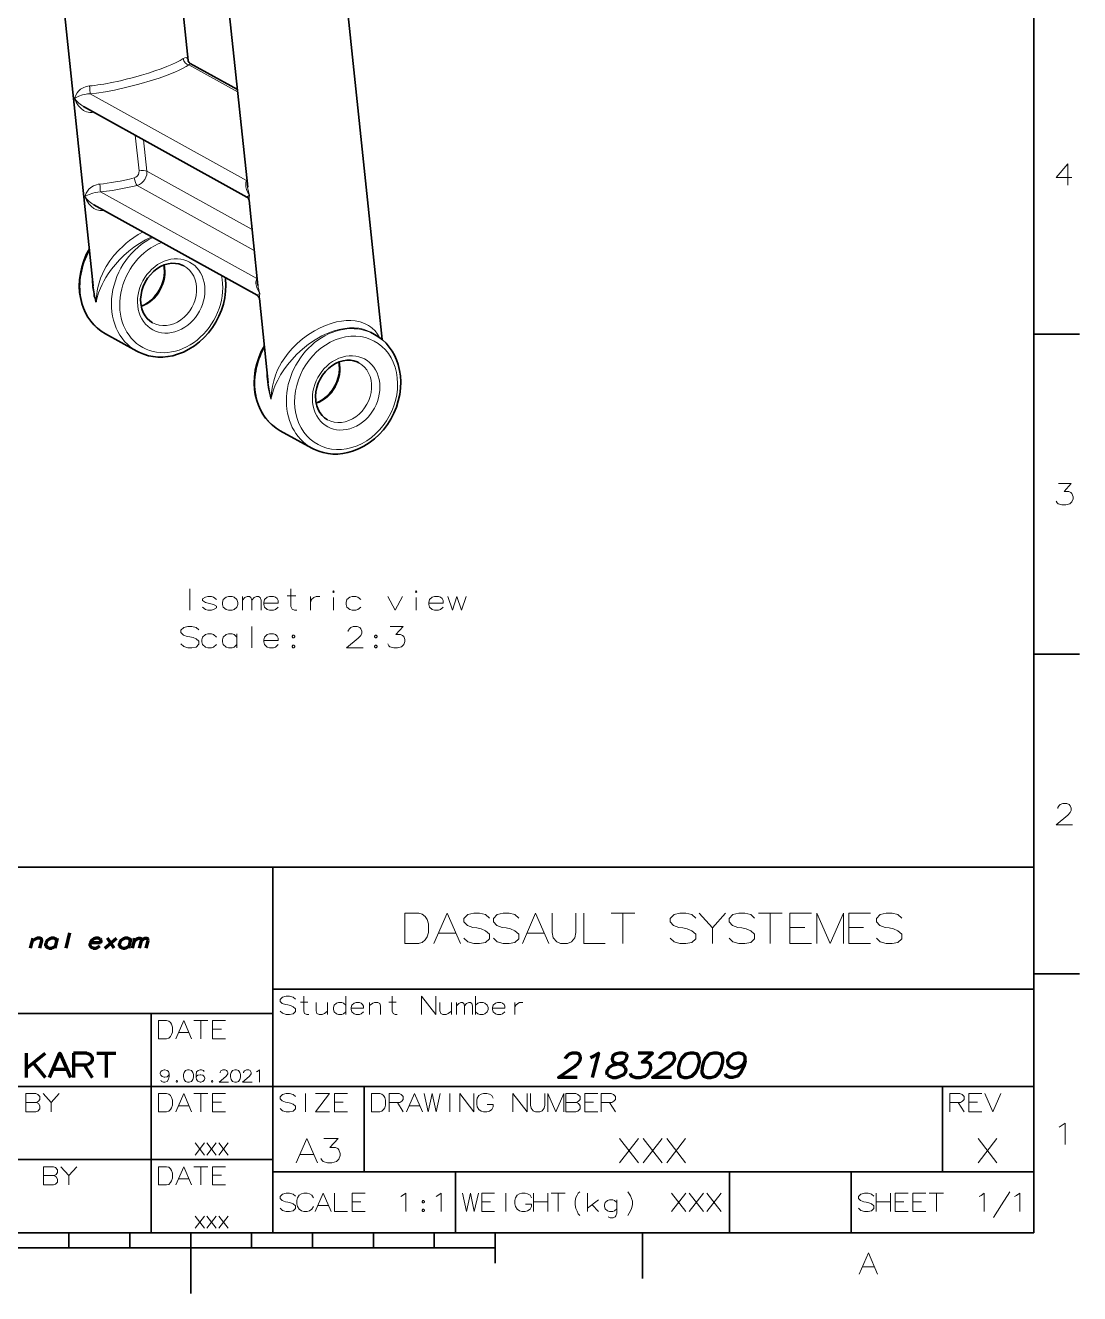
# Model space of a CAD drawing. Extents: x 0 to 297, y 0 to 420.
# Drawn here: x 121.3 to 294.5, y 0 to 208.2 of the extents above; entities that cross this region are included whole.
import ezdxf

# ---------------------------------------------------------------- set-up
doc = ezdxf.new("R2010")
doc.units = 0

msp = doc.modelspace()

# ---------------------------------------------------------------- linework, layer by layer
at = {"color": 7, "lineweight": 35}
for p, q in [((287, 10), (287, 410)), ((148.08, 202.45), (144.14, 239.86)), ((132.51, 165.45), (124.87, 238.01)), ((157.86, 181.62), (153.6, 222.1)), ((179.96, 156.61), (173.13, 221.45)), ((130.91, 194.87), (157.73, 180.01)), ((132.6, 178.76), (159.43, 163.9)), ((97, 70), (287, 70)), ((162, 10), (162, 70)), ((287, 70), (287, 10)), ((162, 50), (287, 50)), ((97, 46), (162, 46)), ((142, 10), (142, 46)), ((97, 34), (287, 34)), ((97, 22), (162, 22)), ((162, 20), (287, 20)), ((10, 10), (287, 10)), ((97, 10), (287, 10)), ((98.5, 7.5), (198.5, 7.5))]:
    msp.add_line(p, q, dxfattribs=at)
at = {"color": 7, "lineweight": 13, "ltscale": 0.228861}
msp.add_line((148.21, 201.71), (156.21, 197.27), dxfattribs=at)
at = {"color": 7, "lineweight": 35, "ltscale": 0.221353}
msp.add_line((148.43, 201.94), (156.17, 197.65), dxfattribs=at)
at = {"color": 7, "lineweight": 13}
for p, q in [((131.98, 196.97), (157.69, 182.72)), ((139.71, 181.93), (158.95, 171.27)), ((133.67, 180.86), (159.39, 166.62))]:
    msp.add_line(p, q, dxfattribs=at)
at = {"color": 7, "lineweight": 13, "ltscale": 0.004295}
for p, q in [((132.31, 194.09), (132.33, 193.92)), ((134.01, 177.98), (134.03, 177.81))]:
    msp.add_line(p, q, dxfattribs=at)
at = {"color": 7, "lineweight": 13, "ltscale": 0.006165}
for p, q in [((132.33, 193.92), (132.58, 193.94)), ((134.03, 177.81), (134.27, 177.83))]:
    msp.add_line(p, q, dxfattribs=at)
at = {"color": 7, "lineweight": 13, "ltscale": 0.14739}
msp.add_line((139.4, 190.16), (140.02, 184.3), dxfattribs=at)
at = {"color": 7, "lineweight": 13, "ltscale": 0.129347}
msp.add_line((140.76, 189.41), (141.3, 184.27), dxfattribs=at)
at = {"color": 7, "lineweight": 13, "ltscale": 0.494063}
msp.add_line((141.3, 184.27), (158.59, 174.69), dxfattribs=at)
at = {"color": 7, "lineweight": 13, "ltscale": 0.001401}
msp.add_line((157.69, 182.72), (157.74, 182.76), dxfattribs=at)
at = {"color": 7, "lineweight": 13, "ltscale": 0.00127}
for p, q in [((157.74, 182.72), (157.69, 182.72)), ((159.44, 166.61), (159.39, 166.62))]:
    msp.add_line(p, q, dxfattribs=at)
at = {"color": 7, "lineweight": 35, "ltscale": 0.351643}
msp.add_line((159.55, 165.51), (158.08, 179.5), dxfattribs=at)
at = {"color": 7, "lineweight": 35, "ltscale": 0.004988}
msp.add_line((154.19, 166.8), (154.22, 166.6), dxfattribs=at)
at = {"color": 7, "lineweight": 13, "ltscale": 0.001402}
msp.add_line((159.39, 166.62), (159.44, 166.65), dxfattribs=at)
at = {"color": 7, "lineweight": 35, "ltscale": 0.348252}
msp.add_line((161.24, 149.54), (159.78, 163.39), dxfattribs=at)
at = {"color": 7, "lineweight": 35, "ltscale": 0.147598}
for p, q in [((134.49, 157.57), (139.65, 154.71)), ((163.21, 141.66), (168.38, 138.8))]:
    msp.add_line(p, q, dxfattribs=at)
at = {"color": 7, "lineweight": 35, "ltscale": 0.019775}
msp.add_line((178.02, 157.85), (178.71, 157.47), dxfattribs=at)
at = {"color": 7, "lineweight": 35, "ltscale": 0.1875}
for p, q in [((287, 157.5), (294.5, 157.5)), ((287, 105), (294.5, 105)), ((287, 52.5), (294.5, 52.5)), ((222.7, 10), (222.7, 2.5))]:
    msp.add_line(p, q, dxfattribs=at)
at = {"color": 7, "lineweight": 35, "ltscale": 0.35}
for p, q in [((177, 20), (177, 34)), ((272, 20), (272, 34))]:
    msp.add_line(p, q, dxfattribs=at)
at = {"color": 7, "lineweight": 35, "ltscale": 0.25}
for p, q in [((192, 10), (192, 20)), ((237, 10), (237, 20)), ((257, 10), (257, 20)), ((148.5, 10), (148.5, 0))]:
    msp.add_line(p, q, dxfattribs=at)
at = {"color": 7, "lineweight": 35, "ltscale": 0.0625}
for p, q in [((128.5, 10), (128.5, 7.5)), ((138.5, 10), (138.5, 7.5)), ((158.5, 10), (158.5, 7.5)), ((168.5, 10), (168.5, 7.5)), ((178.5, 10), (178.5, 7.5)), ((188.5, 10), (188.5, 7.5))]:
    msp.add_line(p, q, dxfattribs=at)
at = {"color": 7, "lineweight": 35, "ltscale": 0.125}
msp.add_line((198.5, 10), (198.5, 5), dxfattribs=at)
at = {"color": 7, "lineweight": 13}
for points in [[(148.08, 202.45), (148.05, 202.61), (148, 202.73), (147.89, 202.85), (147.74, 202.91), (147.54, 202.88), (147.26, 202.75)], [(148.21, 201.71), (147.77, 201.43), (147.26, 201.16), (146.62, 200.85), (145.91, 200.54), (144.35, 199.92), (143.32, 199.56), (142.24, 199.21), (139.99, 198.54), (138, 198.03), (136, 197.59), (134.5, 197.31), (133.05, 197.09), (131.98, 196.97)], [(148.43, 201.94), (148.43, 201.94), (148.42, 201.94), (148.4, 201.92), (148.21, 201.71)], [(131.88, 198.25), (131.6, 198.22), (131.33, 198.15), (130.84, 197.96), (130.43, 197.71), (130.1, 197.42), (129.83, 197.1), (129.63, 196.75), (129.52, 196.49), (129.44, 196.22)], [(131.98, 196.97), (131.54, 196.94), (131.13, 196.88), (130.75, 196.78), (130.12, 196.56), (129.6, 196.31), (129.44, 196.22)], [(129.44, 196.22), (129.71, 195.61), (129.88, 195.3), (130.08, 195.01), (130.28, 194.77), (130.49, 194.56), (130.91, 194.25), (131.14, 194.13), (131.39, 194.03), (131.64, 193.96), (131.91, 193.92), (132.33, 193.92)], [(129.44, 196.22), (129.77, 195.8), (130.15, 195.41), (130.57, 195.08), (130.91, 194.87)], [(293.24, 183.21), (290.65, 183.21), (292.56, 185.47), (292.56, 183.78), (292.56, 181.97)], [(139.23, 183.15), (139.5, 183.26), (139.73, 183.46), (139.91, 183.71), (140.01, 184), (140.02, 184.3)], [(139.71, 181.93), (140.08, 182.07), (140.42, 182.28), (140.72, 182.56), (140.97, 182.89), (141.16, 183.27), (141.27, 183.67), (141.31, 183.97), (141.3, 184.27)], [(133.57, 182.15), (133.29, 182.11), (133.02, 182.04), (132.54, 181.86), (132.12, 181.6), (131.79, 181.31), (131.53, 180.99), (131.33, 180.64), (131.22, 180.38), (131.14, 180.12)], [(139.71, 181.93), (138.93, 181.75), (137.29, 181.4), (135.67, 181.11), (134.65, 180.97), (133.67, 180.86)], [(158.17, 180.31), (157.89, 180.78), (157.68, 181.26), (157.56, 181.71), (157.53, 181.96), (157.53, 182.19), (157.55, 182.4), (157.61, 182.58), (157.69, 182.72)], [(133.67, 180.86), (133.24, 180.83), (132.83, 180.77), (132.45, 180.67), (131.82, 180.45), (131.3, 180.2), (131.14, 180.12)], [(131.14, 180.12), (131.47, 179.69), (131.84, 179.31), (132.26, 178.97), (132.6, 178.76)], [(131.14, 180.12), (131.4, 179.5), (131.58, 179.19), (131.78, 178.9), (131.97, 178.66), (132.19, 178.45), (132.6, 178.14), (132.83, 178.02), (133.08, 177.92), (133.34, 177.85), (133.6, 177.81), (134.03, 177.81)], [(157.73, 180.01), (157.73, 180.01), (157.73, 180.01), (157.73, 180.02), (157.77, 180.05), (158.17, 180.31)], [(158.08, 179.5), (158.09, 179.88), (158.17, 180.31)], [(132.96, 162.77), (133, 163.41), (133.07, 164.05), (133.15, 164.62), (133.26, 165.19), (133.45, 165.95), (133.7, 166.69), (134, 167.43), (134.29, 168.04), (134.63, 168.63), (135.21, 169.53), (135.88, 170.4), (136.62, 171.23), (137.44, 172.03), (137.93, 172.46), (138.45, 172.87), (139.16, 173.38), (139.9, 173.86), (140.67, 174.29)], [(132.96, 162.77), (133.13, 163.52), (133.37, 164.28), (133.67, 165.05), (133.95, 165.64), (134.25, 166.23), (134.59, 166.83), (134.97, 167.41), (135.52, 168.2), (136.13, 168.96), (136.8, 169.71), (137.54, 170.44), (138.33, 171.15), (139.18, 171.81), (140.07, 172.42), (141.07, 173), (142.1, 173.5)], [(132.29, 167.48), (132.3, 166.39), (132.39, 165.28), (132.58, 164.18), (132.75, 163.47), (132.96, 162.77)], [(159.87, 164.21), (159.58, 164.68), (159.38, 165.15), (159.26, 165.6), (159.22, 165.85), (159.22, 166.08), (159.25, 166.29), (159.31, 166.47), (159.39, 166.62)], [(159.43, 163.9), (159.43, 163.9), (159.43, 163.91), (159.43, 163.91), (159.46, 163.94), (159.87, 164.21)], [(159.78, 163.39), (159.78, 163.77), (159.87, 164.21)], [(161.69, 146.86), (161.77, 147.91), (161.93, 148.97), (162.14, 149.87), (162.42, 150.76), (162.78, 151.64), (163.09, 152.24), (163.43, 152.84), (163.94, 153.63), (164.53, 154.4), (165.17, 155.14), (166, 155.96), (166.89, 156.73), (167.85, 157.44), (168.86, 158.08), (169.74, 158.55), (170.64, 158.95), (171.56, 159.27), (172.47, 159.52), (173.27, 159.66), (174.04, 159.74), (174.8, 159.74), (175.52, 159.68), (176.32, 159.52), (177.05, 159.27), (177.39, 159.11), (177.71, 158.93), (178.02, 158.73), (178.3, 158.52), (178.78, 158.05), (179.19, 157.53), (179.52, 156.95)], [(161.69, 146.86), (161.86, 147.61), (162.1, 148.37), (162.4, 149.13), (162.8, 149.98), (163.27, 150.82), (163.79, 151.65), (164.41, 152.5), (165.1, 153.32), (165.94, 154.22), (166.86, 155.06), (167.85, 155.86), (168.92, 156.58), (169.48, 156.91), (170.05, 157.22), (170.62, 157.49), (171.19, 157.74), (172.05, 158.05), (172.91, 158.29), (173.75, 158.45), (174.58, 158.54), (175.36, 158.54), (176.1, 158.48), (176.8, 158.34), (177.44, 158.12), (178.02, 157.85)], [(161.02, 151.57), (161.02, 150.63), (161.09, 149.69), (161.22, 148.75), (161.37, 148.03), (161.69, 146.86)], [(290.65, 130.09), (290.81, 129.81), (290.98, 129.64), (291.6, 129.47), (292.23, 129.47), (292.9, 129.64), (293.24, 129.98), (293.41, 130.49), (293.41, 130.83), (293.24, 131.33), (293.07, 131.5), (292.73, 131.67), (291.94, 131.67), (293.13, 132.97), (291.04, 132.97)], [(148.37, 112.18), (148.37, 115.68)], [(164.34, 114.56), (165.76, 114.56)], [(165.93, 112.18), (165.53, 112.18), (165.14, 112.35), (164.97, 112.81), (164.97, 115.68)], [(152.72, 113.93), (152.26, 114.33), (151.93, 114.44), (151.3, 114.44), (150.91, 114.33), (150.46, 114.05)], [(150.46, 114.05), (150.46, 113.77)], [(150.46, 113.77), (150.91, 113.48)], [(151.3, 112.18), (150.91, 112.3), (150.46, 112.69)], [(152.72, 112.86), (152.26, 113.14), (151.59, 113.31), (150.91, 113.48)], [(151.93, 112.18), (152.26, 112.3), (152.72, 112.58)], [(152.72, 112.86), (152.72, 112.58)], [(157.01, 112.18), (157.01, 114.44)], [(157.01, 113.82), (157.4, 114.27), (157.8, 114.44), (158.14, 114.44), (158.36, 114.27), (158.53, 113.82), (158.93, 114.27), (159.32, 114.44), (159.66, 114.44), (159.89, 114.27), (160.05, 113.82)], [(158.53, 113.82), (158.53, 112.18)], [(160.05, 113.82), (160.05, 112.18)], [(162.43, 114.33), (162.09, 114.44), (161.47, 114.44), (161.07, 114.33), (160.62, 113.93), (160.51, 113.48)], [(160.51, 113.48), (160.51, 113.14)], [(162.88, 113.37), (160.51, 113.37)], [(160.62, 112.69), (160.51, 113.14)], [(161.47, 112.18), (161.07, 112.3), (160.62, 112.69)], [(162.09, 112.18), (162.43, 112.3), (162.88, 112.69)], [(162.43, 114.33), (162.71, 114.1)], [(162.88, 113.37), (162.88, 113.77), (162.71, 114.1)], [(168.18, 114.44), (168.18, 112.18)], [(168.18, 113.48), (168.35, 113.93), (168.75, 114.27), (169.09, 114.44), (169.71, 114.44)], [(171.97, 112.18), (171.97, 114.27)], [(176.43, 113.93), (175.97, 114.33), (175.64, 114.44), (175.01, 114.44), (174.62, 114.33), (174.17, 113.93), (174.05, 113.48)], [(174.05, 113.48), (174.05, 113.14)], [(174.17, 112.69), (174.05, 113.14)], [(175.01, 112.18), (174.62, 112.3), (174.17, 112.69)], [(175.64, 112.18), (175.97, 112.3), (176.43, 112.69)], [(180.89, 114.44), (182.07, 112.18), (183.26, 114.44)], [(185.51, 112.18), (185.51, 114.27)], [(189.52, 114.33), (189.18, 114.44), (188.56, 114.44), (188.17, 114.33), (187.72, 113.93), (187.6, 113.48)], [(187.6, 113.48), (187.6, 113.14)], [(189.97, 113.37), (187.6, 113.37)], [(187.72, 112.69), (187.6, 113.14)], [(188.56, 112.18), (188.17, 112.3), (187.72, 112.69)], [(189.18, 112.18), (189.52, 112.3), (189.97, 112.69)], [(189.52, 114.33), (189.8, 114.1)], [(189.97, 113.37), (189.97, 113.77), (189.8, 114.1)], [(190.71, 114.44), (191.5, 112.18), (192.23, 114.44), (192.97, 112.18), (193.76, 114.44)], [(151.3, 112.18), (151.93, 112.18)], [(161.47, 112.18), (162.09, 112.18)], [(175.01, 112.18), (175.64, 112.18)], [(188.56, 112.18), (189.18, 112.18)], [(149.84, 108.97), (149.39, 109.36), (148.71, 109.53), (148.03, 109.53), (147.35, 109.36), (146.9, 108.91), (146.9, 108.52), (147.3, 108.12)], [(152.72, 107.78), (152.26, 108.18), (151.93, 108.29), (151.3, 108.29), (150.91, 108.18), (150.46, 107.78), (150.34, 107.33)], [(156.1, 107.78), (155.65, 108.18), (155.31, 108.29), (154.69, 108.29), (154.3, 108.18), (153.84, 107.78), (153.73, 107.33)], [(156.1, 106.03), (156.1, 108.29)], [(158.53, 109.53), (158.53, 106.03)], [(162.43, 108.18), (162.09, 108.29), (161.47, 108.29), (161.07, 108.18), (160.62, 107.78), (160.51, 107.33)], [(176.82, 106.03), (174.11, 106.03), (176.03, 107.61), (176.43, 108.06), (176.59, 108.4), (176.59, 108.74), (176.43, 109.14), (176.26, 109.36), (175.86, 109.53), (175.18, 109.53), (174.79, 109.36), (174.62, 109.19), (174.39, 108.85), (174.39, 108.68)], [(180.89, 106.65), (181.05, 106.37), (181.22, 106.2), (181.84, 106.03), (182.47, 106.03), (183.14, 106.2), (183.48, 106.54), (183.65, 107.05), (183.65, 107.39), (183.48, 107.89), (183.31, 108.06), (182.97, 108.23), (182.18, 108.23), (183.37, 109.53), (181.28, 109.53)], [(149.39, 106.14), (148.71, 106.03), (148.03, 106.03), (147.35, 106.26), (146.9, 106.65)], [(147.3, 108.12), (147.92, 107.89)], [(147.92, 107.89), (148.37, 107.84)], [(148.37, 107.84), (148.88, 107.73)], [(148.88, 107.73), (149.39, 107.5), (149.84, 107.1)], [(149.84, 106.6), (149.39, 106.14)], [(149.84, 107.1), (149.84, 106.6)], [(150.34, 107.33), (150.34, 106.99)], [(150.46, 106.54), (150.34, 106.99)], [(151.3, 106.03), (150.91, 106.14), (150.46, 106.54)], [(151.93, 106.03), (152.26, 106.14), (152.72, 106.54)], [(153.73, 107.33), (153.73, 106.99)], [(153.84, 106.54), (153.73, 106.99)], [(154.69, 106.03), (154.3, 106.14), (153.84, 106.54)], [(155.31, 106.03), (155.65, 106.14), (156.1, 106.54)], [(160.51, 107.33), (160.51, 106.99)], [(162.88, 107.22), (160.51, 107.22)], [(160.62, 106.54), (160.51, 106.99)], [(161.47, 106.03), (161.07, 106.14), (160.62, 106.54)], [(162.09, 106.03), (162.43, 106.14), (162.88, 106.54)], [(162.43, 108.18), (162.71, 107.95)], [(162.88, 107.22), (162.88, 107.61), (162.71, 107.95)], [(165.3, 106.48), (165.14, 106.31)], [(165.14, 106.31), (165.14, 106.2)], [(165.14, 106.2), (165.3, 106.03)], [(165.3, 106.48), (165.42, 106.48)], [(165.59, 106.31), (165.42, 106.48)], [(165.42, 106.03), (165.59, 106.2)], [(165.59, 106.31), (165.59, 106.2)], [(178.85, 106.48), (178.68, 106.31)], [(178.68, 106.31), (178.68, 106.2)], [(178.68, 106.2), (178.85, 106.03)], [(178.85, 106.48), (178.97, 106.48)], [(179.14, 106.31), (178.97, 106.48)], [(178.97, 106.03), (179.14, 106.2)], [(179.14, 106.31), (179.14, 106.2)], [(151.3, 106.03), (151.93, 106.03)], [(154.69, 106.03), (155.31, 106.03)], [(161.47, 106.03), (162.09, 106.03)], [(165.3, 106.03), (165.42, 106.03)], [(178.85, 106.03), (178.97, 106.03)], [(293.35, 76.97), (290.65, 76.97), (292.56, 78.55), (292.96, 79), (293.13, 79.34), (293.13, 79.68), (292.96, 80.08), (292.79, 80.3), (292.4, 80.47), (291.72, 80.47), (291.32, 80.3), (291.15, 80.13), (290.93, 79.79), (290.93, 79.62)], [(185.95, 62.46), (183.69, 62.46), (183.69, 57.46)], [(185.95, 62.46), (186.52, 62.3), (187, 61.9), (187.32, 61.41), (187.56, 60.69)], [(187.56, 59.31), (187.56, 60.69)], [(188.45, 57.46), (190.63, 62.46), (192.81, 57.46)], [(197.56, 61.65), (196.92, 62.22), (195.95, 62.46), (194.98, 62.46), (194.02, 62.22), (193.37, 61.57), (193.37, 61.01), (193.94, 60.44)], [(193.94, 60.44), (194.82, 60.12)], [(202.4, 61.65), (201.76, 62.22), (200.79, 62.46), (199.82, 62.46), (198.85, 62.22), (198.21, 61.57), (198.21, 61.01), (198.77, 60.44)], [(198.77, 60.44), (199.66, 60.12)], [(202.97, 57.46), (205.15, 62.46), (207.32, 57.46)], [(207.89, 59.31), (207.89, 62.46)], [(211.76, 62.46), (211.76, 59.31)], [(213.05, 62.46), (213.05, 57.46), (216.6, 57.46)], [(217.56, 62.46), (221.44, 62.46)], [(219.5, 57.46), (219.5, 62.46)], [(231.44, 61.65), (230.79, 62.22), (229.82, 62.46), (228.85, 62.46), (227.89, 62.22), (227.24, 61.57), (227.24, 61.01), (227.81, 60.44)], [(227.81, 60.44), (228.69, 60.12)], [(232, 62.46), (234.18, 60.04), (236.35, 62.46)], [(241.11, 61.65), (240.47, 62.22), (239.5, 62.46), (238.53, 62.46), (237.56, 62.22), (236.92, 61.57), (236.92, 61.01), (237.48, 60.44)], [(237.48, 60.44), (238.37, 60.12)], [(241.76, 62.46), (245.63, 62.46)], [(243.69, 57.46), (243.69, 62.46)], [(246.92, 62.46), (250.47, 62.46)], [(246.92, 62.46), (246.92, 57.46), (250.47, 57.46)], [(255.71, 62.46), (253.53, 57.46), (251.35, 62.46), (251.35, 57.46)], [(255.71, 62.46), (255.71, 57.46)], [(256.6, 62.46), (260.15, 62.46)], [(256.6, 62.46), (256.6, 57.46), (260.15, 57.46)], [(265.31, 61.65), (264.66, 62.22), (263.69, 62.46), (262.73, 62.46), (261.76, 62.22), (261.11, 61.57), (261.11, 61.01), (261.68, 60.44)], [(261.68, 60.44), (262.56, 60.12)], [(185.87, 57.46), (186.52, 57.62), (187, 58.1), (187.32, 58.59), (187.56, 59.31)], [(189.18, 59.15), (192.08, 59.15)], [(196.92, 57.62), (195.95, 57.46), (194.98, 57.46), (194.02, 57.78), (193.37, 58.35)], [(194.82, 60.12), (195.47, 60.04)], [(195.47, 60.04), (196.19, 59.88)], [(196.19, 59.88), (196.92, 59.56), (197.56, 58.99)], [(197.56, 58.99), (197.56, 58.27)], [(201.76, 57.62), (200.79, 57.46), (199.82, 57.46), (198.85, 57.78), (198.21, 58.35)], [(199.66, 60.12), (200.31, 60.04)], [(200.31, 60.04), (201.03, 59.88)], [(201.03, 59.88), (201.76, 59.56), (202.4, 58.99)], [(202.4, 58.99), (202.4, 58.27)], [(203.69, 59.15), (206.6, 59.15)], [(207.89, 59.31), (208.05, 58.43), (208.61, 57.78), (209.26, 57.46)], [(210.39, 57.46), (211.03, 57.78), (211.6, 58.43), (211.76, 59.31)], [(230.79, 57.62), (229.82, 57.46), (228.85, 57.46), (227.89, 57.78), (227.24, 58.35)], [(228.69, 60.12), (229.34, 60.04)], [(229.34, 60.04), (230.06, 59.88)], [(230.06, 59.88), (230.79, 59.56), (231.44, 58.99)], [(231.44, 58.99), (231.44, 58.27)], [(234.18, 60.04), (234.18, 57.46)], [(240.47, 57.62), (239.5, 57.46), (238.53, 57.46), (237.56, 57.78), (236.92, 58.35)], [(238.37, 60.12), (239.02, 60.04)], [(239.02, 60.04), (239.74, 59.88)], [(239.74, 59.88), (240.47, 59.56), (241.11, 58.99)], [(241.11, 58.99), (241.11, 58.27)], [(249.34, 60.12), (246.92, 60.12)], [(259.02, 60.12), (256.6, 60.12)], [(264.66, 57.62), (263.69, 57.46), (262.73, 57.46), (261.76, 57.78), (261.11, 58.35)], [(262.56, 60.12), (263.21, 60.04)], [(263.21, 60.04), (263.94, 59.88)], [(263.94, 59.88), (264.66, 59.56), (265.31, 58.99)], [(265.31, 58.99), (265.31, 58.27)], [(183.69, 57.46), (185.95, 57.46)], [(197.56, 58.27), (196.92, 57.62)], [(202.4, 58.27), (201.76, 57.62)], [(210.39, 57.46), (209.26, 57.46)], [(231.44, 58.27), (230.79, 57.62)], [(241.11, 58.27), (240.47, 57.62)], [(265.31, 58.27), (264.66, 57.62)], [(165.71, 48.35), (165.32, 48.69), (164.74, 48.84), (164.16, 48.84), (163.58, 48.69), (163.19, 48.31), (163.19, 47.97), (163.53, 47.63)], [(167.89, 45.84), (167.55, 45.84), (167.21, 45.98), (167.06, 46.37), (167.06, 48.84)], [(173.98, 45.84), (173.98, 48.84)], [(182.4, 45.84), (182.06, 45.84), (181.73, 45.98), (181.58, 46.37), (181.58, 48.84)], [(186.42, 48.84), (186.42, 45.84)], [(186.42, 48.84), (188.74, 45.84)], [(188.74, 48.84), (188.74, 45.84)], [(195.27, 48.84), (195.27, 45.84)], [(165.32, 45.94), (164.74, 45.84), (164.16, 45.84), (163.58, 46.03), (163.19, 46.37)], [(163.53, 47.63), (164.06, 47.44)], [(164.06, 47.44), (164.45, 47.39)], [(164.45, 47.39), (164.89, 47.29)], [(164.89, 47.29), (165.32, 47.1), (165.71, 46.76)], [(165.71, 46.32), (165.32, 45.94)], [(165.71, 46.76), (165.71, 46.32)], [(166.53, 47.87), (167.74, 47.87)], [(169.1, 47.77), (169.1, 46.42), (169.24, 45.98), (169.58, 45.84), (170.11, 45.84), (170.45, 45.98), (170.98, 46.37)], [(170.98, 45.84), (170.98, 47.77)], [(173.98, 47.34), (173.6, 47.68), (173.31, 47.77), (172.77, 47.77), (172.44, 47.68), (172.05, 47.34), (171.95, 46.95)], [(171.95, 46.95), (171.95, 46.66)], [(172.05, 46.27), (171.95, 46.66)], [(172.77, 45.84), (172.44, 45.94), (172.05, 46.27)], [(172.77, 45.84), (173.31, 45.84)], [(173.31, 45.84), (173.6, 45.94), (173.98, 46.27)], [(176.5, 47.68), (176.21, 47.77), (175.68, 47.77), (175.34, 47.68), (174.95, 47.34), (174.85, 46.95)], [(174.85, 46.95), (174.85, 46.66)], [(176.89, 46.85), (174.85, 46.85)], [(174.95, 46.27), (174.85, 46.66)], [(175.68, 45.84), (175.34, 45.94), (174.95, 46.27)], [(175.68, 45.84), (176.21, 45.84)], [(176.21, 45.84), (176.5, 45.94), (176.89, 46.27)], [(176.5, 47.68), (176.74, 47.48)], [(176.89, 46.85), (176.89, 47.19), (176.74, 47.48)], [(179.69, 45.84), (179.69, 47.24), (179.55, 47.63), (179.21, 47.77), (178.68, 47.77), (178.39, 47.68), (177.85, 47.29)], [(177.85, 45.84), (177.85, 47.77)], [(181.05, 47.87), (182.26, 47.87)], [(189.42, 47.77), (189.42, 46.42), (189.56, 45.98), (189.9, 45.84), (190.44, 45.84), (190.77, 45.98), (191.31, 46.37)], [(191.31, 45.84), (191.31, 47.77)], [(192.18, 45.84), (192.18, 47.77)], [(192.18, 47.24), (192.52, 47.63), (192.85, 47.77), (193.15, 47.77), (193.34, 47.63), (193.48, 47.24), (193.82, 47.63), (194.16, 47.77), (194.45, 47.77), (194.65, 47.63), (194.79, 47.24)], [(193.48, 47.24), (193.48, 45.84)], [(194.79, 47.24), (194.79, 45.84)], [(197.21, 47.34), (196.82, 47.68), (196.53, 47.77), (196, 47.77), (195.66, 47.68), (195.27, 47.34)], [(196, 45.84), (195.66, 45.94), (195.27, 46.27)], [(196, 45.84), (196.53, 45.84)], [(196.53, 45.84), (196.82, 45.94), (197.21, 46.27)], [(197.21, 46.27), (197.35, 46.66), (197.35, 46.95), (197.21, 47.34)], [(199.73, 47.68), (199.44, 47.77), (198.9, 47.77), (198.56, 47.68), (198.18, 47.34), (198.08, 46.95)], [(198.08, 46.95), (198.08, 46.66)], [(200.11, 46.85), (198.08, 46.85)], [(198.18, 46.27), (198.08, 46.66)], [(198.9, 45.84), (198.56, 45.94), (198.18, 46.27)], [(198.9, 45.84), (199.44, 45.84)], [(199.44, 45.84), (199.73, 45.94), (200.11, 46.27)], [(199.73, 47.68), (199.97, 47.48)], [(200.11, 46.85), (200.11, 47.19), (199.97, 47.48)], [(201.76, 47.77), (201.76, 45.84)], [(201.76, 46.95), (201.9, 47.34), (202.24, 47.63), (202.53, 47.77), (203.06, 47.77)], [(144.55, 44.84), (143.19, 44.84), (143.19, 41.84)], [(144.55, 44.84), (144.89, 44.74), (145.18, 44.5), (145.37, 44.21), (145.52, 43.77)], [(145.52, 42.95), (145.52, 43.77)], [(146.05, 41.84), (147.35, 44.84), (148.66, 41.84)], [(149, 44.84), (151.32, 44.84)], [(150.16, 41.84), (150.16, 44.84)], [(152.1, 44.84), (154.23, 44.84)], [(152.1, 44.84), (152.1, 41.84), (154.23, 41.84)], [(143.19, 41.84), (144.55, 41.84)], [(144.5, 41.84), (144.89, 41.94), (145.18, 42.23), (145.37, 42.52), (145.52, 42.95)], [(146.48, 42.85), (148.23, 42.85)], [(153.55, 43.44), (152.1, 43.44)], [(144.94, 36.1), (144.84, 36.45), (144.61, 36.65), (144.26, 36.74), (144.16, 36.74), (143.81, 36.65), (143.58, 36.45), (143.48, 36.19), (143.48, 36.1), (143.58, 35.84), (143.81, 35.65), (144.16, 35.52), (144.26, 35.52), (144.61, 35.61), (144.84, 35.81), (144.94, 36.1), (144.94, 35.65), (144.84, 35.19), (144.61, 34.84), (144.26, 34.74), (144.03, 34.74), (143.71, 34.84), (143.58, 35.03)], [(150.71, 36.48), (150.61, 36.65), (150.26, 36.74), (150.06, 36.74), (149.71, 36.65), (149.48, 36.39), (149.39, 35.94), (149.39, 35.48), (149.48, 35.13), (149.68, 34.9), (150.03, 34.74), (150.16, 34.74), (150.52, 34.84), (150.71, 35.03), (150.81, 35.29), (150.81, 35.39), (150.71, 35.65), (150.52, 35.84), (150.16, 35.94), (150.03, 35.94), (149.68, 35.84), (149.48, 35.68), (149.39, 35.45)], [(154.71, 34.74), (153.16, 34.74), (154.26, 35.65), (154.48, 35.9), (154.58, 36.1), (154.58, 36.29), (154.48, 36.52), (154.39, 36.65), (154.16, 36.74), (153.77, 36.74), (153.55, 36.65), (153.45, 36.55), (153.32, 36.35), (153.32, 36.26)], [(158.58, 34.74), (157.03, 34.74), (158.13, 35.65), (158.35, 35.9), (158.45, 36.1), (158.45, 36.29), (158.35, 36.52), (158.26, 36.65), (158.03, 36.74), (157.65, 36.74), (157.42, 36.65), (157.32, 36.55), (157.19, 36.35), (157.19, 36.26)], [(159.26, 36.39), (159.45, 36.48)], [(159.45, 36.48), (159.81, 36.74), (159.81, 34.74)], [(146.19, 35), (146.1, 34.9)], [(146.1, 34.9), (146.1, 34.84)], [(146.1, 34.84), (146.19, 34.74)], [(146.19, 35), (146.26, 35)], [(146.19, 34.74), (146.26, 34.74)], [(146.35, 34.9), (146.26, 35)], [(146.26, 34.74), (146.35, 34.84)], [(146.35, 34.9), (146.35, 34.84)], [(152, 35), (151.9, 34.9)], [(151.9, 34.9), (151.9, 34.84)], [(151.9, 34.84), (152, 34.74)], [(152, 35), (152.06, 35)], [(152, 34.74), (152.06, 34.74)], [(152.16, 34.9), (152.06, 35)], [(152.06, 34.74), (152.16, 34.84)], [(152.16, 34.9), (152.16, 34.84)], [(123.06, 32.84), (121.42, 32.84)], [(121.42, 32.84), (121.42, 29.84)], [(121.42, 31.39), (123.16, 31.39)], [(123.06, 32.84), (123.4, 32.69), (123.74, 32.35), (123.74, 31.87), (123.5, 31.58), (123.16, 31.39), (123.5, 31.19), (123.74, 30.81), (123.74, 30.32), (123.4, 29.98), (123.06, 29.84)], [(124.27, 32.84), (125.58, 31.39), (126.89, 32.84)], [(125.58, 31.39), (125.58, 29.84)], [(144.55, 32.84), (143.19, 32.84), (143.19, 29.84)], [(144.55, 32.84), (144.89, 32.74), (145.18, 32.5), (145.37, 32.21), (145.52, 31.77)], [(145.52, 30.95), (145.52, 31.77)], [(146.05, 29.84), (147.35, 32.84), (148.66, 29.84)], [(149, 32.84), (151.32, 32.84)], [(150.16, 29.84), (150.16, 32.84)], [(152.1, 32.84), (154.23, 32.84)], [(152.1, 32.84), (152.1, 29.84), (154.23, 29.84)], [(153.55, 31.44), (152.1, 31.44)], [(165.71, 32.35), (165.32, 32.69), (164.74, 32.84), (164.16, 32.84), (163.58, 32.69), (163.19, 32.31), (163.19, 31.97), (163.53, 31.63)], [(163.53, 31.63), (164.06, 31.44)], [(164.06, 31.44), (164.45, 31.39)], [(164.45, 31.39), (164.89, 31.29)], [(164.89, 31.29), (165.32, 31.1), (165.71, 30.76)], [(167.35, 29.84), (167.35, 32.84)], [(169, 32.84), (171.32, 32.84)], [(169, 29.84), (171.32, 32.84)], [(172.1, 32.84), (174.23, 32.84)], [(172.1, 32.84), (172.1, 29.84), (174.23, 29.84)], [(173.55, 31.44), (172.1, 31.44)], [(179.55, 32.84), (178.19, 32.84), (178.19, 29.84)], [(179.55, 32.84), (179.89, 32.74), (180.18, 32.5), (180.37, 32.21), (180.52, 31.77)], [(180.52, 30.95), (180.52, 31.77)], [(182.74, 32.84), (181.1, 32.84)], [(181.1, 32.84), (181.1, 29.84)], [(181.1, 31.39), (182.84, 31.39)], [(182.45, 31.39), (183.42, 29.84)], [(182.74, 32.84), (183.08, 32.69), (183.42, 32.35), (183.42, 31.87), (183.18, 31.58), (182.84, 31.39)], [(183.95, 29.84), (185.26, 32.84), (186.56, 29.84)], [(186.85, 32.84), (187.53, 29.84), (188.16, 32.84), (188.79, 29.84), (189.47, 32.84)], [(191.06, 29.84), (191.06, 32.84)], [(192.71, 32.84), (192.71, 29.84)], [(192.71, 32.84), (195.03, 29.84)], [(195.03, 32.84), (195.03, 29.84)], [(195.56, 32.11), (195.47, 31.68)], [(195.47, 31.1), (195.47, 31.68)], [(195.56, 32.11), (195.81, 32.5)], [(195.81, 32.5), (196.19, 32.74)], [(196.58, 32.84), (196.19, 32.74)], [(196.58, 32.84), (197.16, 32.84)], [(197.16, 32.84), (197.55, 32.74), (197.94, 32.5), (198.18, 32.11)], [(201.42, 32.84), (201.42, 29.84)], [(201.42, 32.84), (203.74, 29.84)], [(203.74, 32.84), (203.74, 29.84)], [(204.32, 30.95), (204.32, 32.84)], [(206.65, 32.84), (206.65, 30.95)], [(209.79, 32.84), (208.48, 29.84), (207.18, 32.84), (207.18, 29.84)], [(209.79, 32.84), (209.79, 29.84)], [(211.77, 32.84), (210.13, 32.84)], [(210.13, 32.84), (210.13, 29.84)], [(210.13, 31.39), (211.87, 31.39)], [(211.77, 32.84), (212.11, 32.69), (212.45, 32.35), (212.45, 31.87), (212.21, 31.58), (211.87, 31.39), (212.21, 31.19), (212.45, 30.81), (212.45, 30.32), (212.11, 29.98), (211.77, 29.84)], [(213.23, 32.84), (215.35, 32.84)], [(213.23, 32.84), (213.23, 29.84), (215.35, 29.84)], [(214.68, 31.44), (213.23, 31.44)], [(217.58, 32.84), (215.94, 32.84)], [(215.94, 32.84), (215.94, 29.84)], [(215.94, 31.39), (217.68, 31.39)], [(217.29, 31.39), (218.26, 29.84)], [(217.58, 32.84), (217.92, 32.69), (218.26, 32.35), (218.26, 31.87), (218.02, 31.58), (217.68, 31.39)], [(274.84, 32.84), (273.19, 32.84)], [(273.19, 32.84), (273.19, 29.84)], [(273.19, 31.39), (274.94, 31.39)], [(274.55, 31.39), (275.52, 29.84)], [(274.84, 32.84), (275.18, 32.69), (275.52, 32.35), (275.52, 31.87), (275.27, 31.58), (274.94, 31.39)], [(276.29, 32.84), (278.42, 32.84)], [(276.29, 32.84), (276.29, 29.84), (278.42, 29.84)], [(277.74, 31.44), (276.29, 31.44)], [(278.95, 32.84), (280.26, 29.84), (281.56, 32.84)], [(121.42, 29.84), (123.06, 29.84)], [(143.19, 29.84), (144.55, 29.84)], [(144.5, 29.84), (144.89, 29.94), (145.18, 30.23), (145.37, 30.52), (145.52, 30.95)], [(146.48, 30.85), (148.23, 30.85)], [(165.32, 29.94), (164.74, 29.84), (164.16, 29.84), (163.58, 30.03), (163.19, 30.37)], [(165.71, 30.32), (165.32, 29.94)], [(165.71, 30.76), (165.71, 30.32)], [(169, 29.84), (171.32, 29.84)], [(178.19, 29.84), (179.55, 29.84)], [(179.5, 29.84), (179.89, 29.94), (180.18, 30.23), (180.37, 30.52), (180.52, 30.95)], [(184.39, 30.85), (186.13, 30.85)], [(195.47, 31.1), (195.56, 30.66)], [(195.56, 30.66), (195.81, 30.23)], [(195.81, 30.23), (196.19, 29.94)], [(196.19, 29.94), (196.58, 29.84)], [(197.16, 29.84), (196.58, 29.84)], [(197.16, 29.84), (197.55, 29.94), (197.94, 30.23), (198.18, 30.66)], [(198.18, 30.66), (198.18, 31.05), (197.21, 31.05)], [(204.32, 30.95), (204.42, 30.42), (204.76, 30.03), (205.15, 29.84)], [(205.82, 29.84), (205.15, 29.84)], [(205.82, 29.84), (206.21, 30.03), (206.55, 30.42), (206.65, 30.95)], [(210.13, 29.84), (211.77, 29.84)], [(291.15, 27.35), (291.49, 27.52)], [(291.49, 27.52), (292.11, 27.97), (292.11, 24.47)], [(165.82, 21.48), (167.56, 25.48), (169.31, 21.48)], [(169.89, 22.19), (170.08, 21.87), (170.27, 21.68), (170.98, 21.48), (171.69, 21.48), (172.47, 21.68), (172.85, 22.06), (173.05, 22.65), (173.05, 23.03), (172.85, 23.61), (172.66, 23.81), (172.27, 24), (171.37, 24), (172.73, 25.48), (170.34, 25.48)], [(218.95, 25.48), (222.05, 21.48)], [(222.05, 25.48), (218.95, 21.48)], [(222.82, 25.48), (225.92, 21.48)], [(225.92, 25.48), (222.82, 21.48)], [(226.69, 25.48), (229.79, 21.48)], [(229.79, 25.48), (226.69, 21.48)], [(277.82, 25.48), (280.92, 21.48)], [(280.92, 25.48), (277.82, 21.48)], [(149.23, 24.74), (150.77, 22.74)], [(150.77, 24.74), (149.23, 22.74)], [(151.16, 24.74), (152.71, 22.74)], [(152.71, 24.74), (151.16, 22.74)], [(153.1, 24.74), (154.65, 22.74)], [(154.65, 24.74), (153.1, 22.74)], [(125.97, 20.84), (124.32, 20.84)], [(124.32, 20.84), (124.32, 17.84)], [(125.97, 20.84), (126.31, 20.69), (126.65, 20.35), (126.65, 19.87), (126.4, 19.58), (126.06, 19.39), (126.4, 19.19), (126.65, 18.81), (126.65, 18.32), (126.31, 17.98), (125.97, 17.84)], [(127.18, 20.84), (128.48, 19.39), (129.79, 20.84)], [(144.55, 20.84), (143.19, 20.84), (143.19, 17.84)], [(144.55, 20.84), (144.89, 20.74), (145.18, 20.5), (145.37, 20.21), (145.52, 19.77)], [(146.05, 17.84), (147.35, 20.84), (148.66, 17.84)], [(149, 20.84), (151.32, 20.84)], [(150.16, 17.84), (150.16, 20.84)], [(152.1, 20.84), (154.23, 20.84)], [(152.1, 20.84), (152.1, 17.84), (154.23, 17.84)], [(166.4, 22.84), (168.73, 22.84)], [(124.32, 19.39), (126.06, 19.39)], [(128.48, 19.39), (128.48, 17.84)], [(144.5, 17.84), (144.89, 17.94), (145.18, 18.23), (145.37, 18.52), (145.52, 18.95)], [(145.52, 18.95), (145.52, 19.77)], [(146.48, 18.85), (148.23, 18.85)], [(153.55, 19.44), (152.1, 19.44)], [(124.32, 17.84), (125.97, 17.84)], [(143.19, 17.84), (144.55, 17.84)], [(211.63, 15.17), (211.77, 15.8), (211.97, 16.19), (212.16, 16.48), (212.4, 16.72)], [(220.29, 16.72), (220.53, 16.38)], [(280.34, 12.51), (281.69, 14.59), (283.05, 16.72)], [(165.71, 15.99), (165.32, 16.33), (164.74, 16.48), (164.16, 16.48), (163.58, 16.33), (163.19, 15.94), (163.19, 15.6), (163.53, 15.27)], [(163.53, 15.27), (164.06, 15.07)], [(164.06, 15.07), (164.45, 15.02)], [(164.45, 15.02), (164.89, 14.93)], [(164.89, 14.93), (165.32, 14.73), (165.71, 14.4)], [(166.05, 15.75), (165.95, 15.31)], [(165.95, 14.73), (165.95, 15.31)], [(165.95, 14.73), (166.05, 14.3)], [(166.05, 15.75), (166.29, 16.14)], [(166.29, 16.14), (166.68, 16.38)], [(167.06, 16.48), (166.68, 16.38)], [(167.06, 16.48), (167.65, 16.48)], [(167.65, 16.48), (168.03, 16.38), (168.42, 16.14), (168.66, 15.75)], [(168.95, 13.48), (170.26, 16.48), (171.56, 13.48)], [(172.1, 16.48), (172.1, 13.48), (174.23, 13.48)], [(175, 16.48), (177.13, 16.48)], [(175, 16.48), (175, 13.48), (177.13, 13.48)], [(176.45, 15.07), (175, 15.07)], [(183.02, 15.94), (183.31, 16.09)], [(183.31, 16.09), (183.84, 16.48), (183.84, 13.48)], [(188.82, 15.94), (189.11, 16.09)], [(189.11, 16.09), (189.65, 16.48), (189.65, 13.48)], [(193.15, 16.48), (193.82, 13.48), (194.45, 16.48), (195.08, 13.48), (195.76, 16.48)], [(196.29, 16.48), (198.42, 16.48)], [(196.29, 16.48), (196.29, 13.48), (198.42, 13.48)], [(197.74, 15.07), (196.29, 15.07)], [(200.26, 13.48), (200.26, 16.48)], [(201.85, 15.75), (201.76, 15.31)], [(201.76, 14.73), (201.76, 15.31)], [(201.76, 14.73), (201.85, 14.3)], [(201.85, 15.75), (202.1, 16.14)], [(202.1, 16.14), (202.48, 16.38)], [(202.87, 16.48), (202.48, 16.38)], [(202.87, 16.48), (203.45, 16.48)], [(203.45, 16.48), (203.84, 16.38), (204.23, 16.14), (204.47, 15.75)], [(204.47, 14.3), (204.47, 14.69), (203.5, 14.69)], [(204.81, 16.48), (204.81, 13.48)], [(207.13, 15.07), (204.81, 15.07)], [(207.13, 16.48), (207.13, 13.48)], [(207.71, 16.48), (210.03, 16.48)], [(208.87, 13.48), (208.87, 16.48)], [(211.63, 15.17), (211.63, 14.59)], [(211.63, 14.59), (211.77, 13.96), (211.97, 13.52)], [(213.66, 13.48), (213.66, 16.48)], [(213.66, 14.01), (215.5, 15.41)], [(214.44, 14.59), (215.5, 13.48)], [(218.5, 14.98), (218.11, 15.31), (217.82, 15.41), (217.29, 15.41), (216.95, 15.31), (216.56, 14.98), (216.47, 14.59)], [(216.47, 14.59), (216.47, 14.3)], [(218.5, 15.41), (218.5, 13.19), (218.35, 12.75), (218.21, 12.6), (217.87, 12.46), (217.39, 12.46), (217.05, 12.6)], [(220.53, 16.38), (220.73, 16.04)], [(220.92, 15.6), (220.73, 16.04)], [(220.92, 15.6), (221.06, 15.17), (221.06, 14.59), (220.92, 13.96), (220.73, 13.57)], [(227.48, 16.48), (229.81, 13.48)], [(229.81, 16.48), (227.48, 13.48)], [(230.39, 16.48), (232.71, 13.48)], [(232.71, 16.48), (230.39, 13.48)], [(233.29, 16.48), (235.61, 13.48)], [(235.61, 16.48), (233.29, 13.48)], [(260.71, 15.99), (260.32, 16.33), (259.74, 16.48), (259.16, 16.48), (258.58, 16.33), (258.19, 15.94), (258.19, 15.6), (258.53, 15.27)], [(258.53, 15.27), (259.06, 15.07)], [(259.06, 15.07), (259.45, 15.02)], [(259.45, 15.02), (259.89, 14.93)], [(259.89, 14.93), (260.32, 14.73), (260.71, 14.4)], [(261.1, 16.48), (261.1, 13.48)], [(263.42, 15.07), (261.1, 15.07)], [(263.42, 16.48), (263.42, 13.48)], [(264.19, 16.48), (266.32, 16.48)], [(264.19, 16.48), (264.19, 13.48), (266.32, 13.48)], [(265.65, 15.07), (264.19, 15.07)], [(267.1, 16.48), (269.23, 16.48)], [(267.1, 16.48), (267.1, 13.48), (269.23, 13.48)], [(268.55, 15.07), (267.1, 15.07)], [(269.81, 16.48), (272.13, 16.48)], [(270.97, 13.48), (270.97, 16.48)], [(278.02, 15.94), (278.31, 16.09)], [(278.31, 16.09), (278.84, 16.48), (278.84, 13.48)], [(283.82, 15.94), (284.11, 16.09)], [(284.11, 16.09), (284.65, 16.48), (284.65, 13.48)], [(149.23, 12.74), (150.77, 10.74)], [(150.77, 12.74), (149.23, 10.74)], [(151.16, 12.74), (152.71, 10.74)], [(152.71, 12.74), (151.16, 10.74)], [(153.1, 12.74), (154.65, 10.74)], [(154.65, 12.74), (153.1, 10.74)], [(165.32, 13.57), (164.74, 13.48), (164.16, 13.48), (163.58, 13.67), (163.19, 14.01)], [(165.71, 13.96), (165.32, 13.57)], [(165.71, 14.4), (165.71, 13.96)], [(166.05, 14.3), (166.29, 13.86)], [(166.29, 13.86), (166.68, 13.57)], [(166.68, 13.57), (167.06, 13.48)], [(167.65, 13.48), (167.06, 13.48)], [(167.65, 13.48), (168.03, 13.57), (168.42, 13.86), (168.66, 14.3)], [(169.39, 14.49), (171.13, 14.49)], [(186.65, 13.86), (186.5, 13.72)], [(186.5, 13.72), (186.5, 13.62)], [(186.5, 13.62), (186.65, 13.48)], [(186.65, 13.86), (186.74, 13.86)], [(186.65, 13.48), (186.74, 13.48)], [(186.89, 13.72), (186.74, 13.86)], [(186.74, 13.48), (186.89, 13.62)], [(186.89, 13.72), (186.89, 13.62)], [(201.85, 14.3), (202.1, 13.86)], [(202.1, 13.86), (202.48, 13.57)], [(202.48, 13.57), (202.87, 13.48)], [(203.45, 13.48), (202.87, 13.48)], [(203.45, 13.48), (203.84, 13.57), (204.23, 13.86), (204.47, 14.3)], [(211.97, 13.52), (212.16, 13.09)], [(212.16, 13.09), (212.4, 12.8)], [(216.56, 13.91), (216.47, 14.3)], [(217.29, 13.48), (216.95, 13.57), (216.56, 13.91)], [(217.29, 13.48), (217.82, 13.48)], [(217.82, 13.48), (218.11, 13.57), (218.5, 13.91)], [(220.29, 12.85), (220.53, 13.23), (220.73, 13.57)], [(260.32, 13.57), (259.74, 13.48), (259.16, 13.48), (258.58, 13.67), (258.19, 14.01)], [(260.71, 13.96), (260.32, 13.57)], [(260.71, 14.4), (260.71, 13.96)], [(258.28, 3.22), (259.8, 6.72), (261.32, 3.22)], [(258.78, 4.41), (260.82, 4.41)]]:
    msp.add_lwpolyline(points, dxfattribs=at)
at = {"color": 7, "lineweight": 35}
for points in [[(148.43, 201.94), (148.23, 202.11), (148.11, 202.32), (148.08, 202.45)], [(158.08, 179.5), (158.02, 179.72), (157.86, 179.92), (157.73, 180.01)], [(130.25, 164.35), (130.2, 165.39), (130.24, 166.43), (130.38, 167.49), (130.61, 168.53), (130.94, 169.56), (131.36, 170.56), (131.87, 171.52)], [(140.31, 162.54), (140.28, 163.23), (140.34, 163.94), (140.49, 164.66), (140.72, 165.36), (141.04, 166.04), (141.43, 166.68), (141.89, 167.27), (142.4, 167.79), (142.96, 168.23), (143.56, 168.6), (144.17, 168.87), (144.79, 169.05), (145.4, 169.14), (145.99, 169.13), (146.56, 169.04), (147.09, 168.86), (147.4, 168.71)], [(154.22, 166.6), (154.28, 165.58), (154.24, 164.55), (154.1, 163.49), (153.87, 162.46), (153.55, 161.44), (153.14, 160.45), (152.64, 159.49), (152.07, 158.58), (151.42, 157.73), (150.7, 156.94), (149.95, 156.24), (149.1, 155.58), (148.22, 155.03), (147.31, 154.57), (146.36, 154.2), (145.56, 153.97), (144.75, 153.82), (143.94, 153.74), (143.13, 153.74), (142.33, 153.82), (141.55, 153.97), (140.79, 154.2), (140, 154.53), (139.65, 154.71)], [(144.17, 168.41), (144.19, 167.72), (144.13, 167.01), (143.98, 166.29), (143.75, 165.59), (143.43, 164.91), (143.04, 164.27), (142.58, 163.68), (142.06, 163.16), (141.5, 162.71), (140.91, 162.35), (140.37, 162.11)], [(134.49, 157.57), (133.81, 158), (133.18, 158.48), (132.61, 159.03), (132.09, 159.64), (131.62, 160.3), (131.22, 161), (130.89, 161.75), (130.61, 162.53), (130.38, 163.51), (130.25, 164.35)], [(132.71, 164.01), (132.7, 164.01), (132.69, 164.01), (132.68, 164.01), (132.67, 164.01), (132.67, 164.01), (132.67, 164.01), (132.67, 164.01), (132.66, 164), (132.66, 163.99), (132.65, 163.82), (132.67, 163.72), (132.76, 163.52), (132.81, 163.4), (132.87, 163.15), (132.96, 162.77)], [(142.23, 159.38), (141.77, 159.69), (141.35, 160.08), (141, 160.54), (140.7, 161.06), (140.48, 161.65), (140.34, 162.29), (140.31, 162.54)], [(159.78, 163.39), (159.71, 163.61), (159.55, 163.81), (159.43, 163.9)], [(178.71, 157.47), (179.39, 157.04), (180.02, 156.56), (180.59, 156.01), (181.11, 155.4), (181.58, 154.74), (181.98, 154.04), (182.31, 153.29), (182.59, 152.51), (182.82, 151.53), (182.95, 150.69)], [(158.98, 148.44), (158.92, 149.48), (158.97, 150.52), (159.11, 151.58), (159.34, 152.62), (159.67, 153.65), (160.09, 154.65), (160.6, 155.61)], [(169.04, 146.63), (169.01, 147.32), (169.07, 148.03), (169.22, 148.75), (169.45, 149.45), (169.77, 150.13), (170.16, 150.77), (170.62, 151.36), (171.13, 151.88), (171.69, 152.32), (172.29, 152.69), (172.9, 152.96), (173.52, 153.14), (174.13, 153.23), (174.72, 153.22), (175.29, 153.13), (175.82, 152.95), (176.13, 152.8)], [(172.89, 152.5), (172.92, 151.81), (172.86, 151.1), (172.71, 150.38), (172.48, 149.68), (172.16, 149), (171.77, 148.36), (171.31, 147.77), (170.79, 147.25), (170.23, 146.8), (169.64, 146.44), (169.1, 146.2)], [(182.95, 150.69), (183, 149.67), (182.97, 148.64), (182.83, 147.58), (182.6, 146.55), (182.28, 145.53), (181.87, 144.54), (181.37, 143.58), (180.8, 142.67), (180.15, 141.82), (179.43, 141.03), (178.68, 140.33), (177.83, 139.67), (176.95, 139.12), (176.04, 138.66), (175.09, 138.29), (174.29, 138.06), (173.48, 137.91), (172.67, 137.83), (171.86, 137.83), (171.06, 137.91), (170.28, 138.06), (169.52, 138.29), (168.72, 138.62), (168.38, 138.8)], [(163.21, 141.66), (162.54, 142.09), (161.91, 142.57), (161.34, 143.12), (160.81, 143.73), (160.35, 144.39), (159.95, 145.09), (159.61, 145.84), (159.34, 146.62), (159.11, 147.6), (158.98, 148.44)], [(170.96, 143.47), (170.5, 143.78), (170.08, 144.17), (169.73, 144.63), (169.43, 145.15), (169.21, 145.74), (169.07, 146.38), (169.04, 146.63)]]:
    msp.add_lwpolyline(points, dxfattribs=at)
at = {"color": 7, "lineweight": 13}
for points in [[(171.97, 115.35), (172.08, 115.23), (171.97, 115.12), (171.85, 115.23)], [(185.51, 115.35), (185.63, 115.23), (185.51, 115.12), (185.4, 115.23)], [(154.69, 114.44), (154.3, 114.33), (153.84, 113.93), (153.73, 113.48), (153.73, 113.14), (153.84, 112.69), (154.3, 112.3), (154.69, 112.18), (155.31, 112.18), (155.65, 112.3), (156.1, 112.69), (156.27, 113.14), (156.27, 113.48), (156.1, 113.93), (155.65, 114.33), (155.31, 114.44)], [(165.3, 107.67), (165.42, 107.67), (165.59, 107.84), (165.59, 107.95), (165.42, 108.12), (165.3, 108.12), (165.14, 107.95), (165.14, 107.84)], [(178.85, 107.67), (178.97, 107.67), (179.14, 107.84), (179.14, 107.95), (178.97, 108.12), (178.85, 108.12), (178.68, 107.95), (178.68, 107.84)], [(148, 36.74), (147.65, 36.65), (147.42, 36.32), (147.32, 36), (147.32, 35.58), (147.42, 35.16), (147.65, 34.84), (148, 34.74), (148.26, 34.74), (148.61, 34.84), (148.84, 35.16), (148.94, 35.55), (148.94, 36), (148.84, 36.32), (148.61, 36.65), (148.26, 36.74)], [(155.74, 36.74), (155.39, 36.65), (155.16, 36.32), (155.06, 36), (155.06, 35.58), (155.16, 35.16), (155.39, 34.84), (155.74, 34.74), (156, 34.74), (156.35, 34.84), (156.58, 35.16), (156.68, 35.55), (156.68, 36), (156.58, 36.32), (156.35, 36.65), (156, 36.74)], [(186.65, 14.88), (186.74, 14.88), (186.89, 15.02), (186.89, 15.12), (186.74, 15.27), (186.65, 15.27), (186.5, 15.12), (186.5, 15.02)]]:
    msp.add_lwpolyline(points, close=True, dxfattribs=at)
at = {"color": 7, "lineweight": 70}
for points in [[(122.2, 56.73), (122.62, 58.34)], [(123.73, 56.73), (124.04, 57.9), (124, 58.22), (123.75, 58.34), (123.3, 58.34), (123.04, 58.26), (122.51, 57.94)], [(126.56, 57.98), (126.31, 58.26), (126.09, 58.34), (125.64, 58.34), (125.34, 58.26), (124.94, 57.98), (124.78, 57.66)], [(126.23, 56.73), (126.65, 58.34)], [(128.61, 59.23), (127.97, 56.73)], [(133.56, 58.26), (133.34, 58.34), (132.9, 58.34), (132.6, 58.26), (132.2, 57.98), (132.04, 57.66)], [(134.42, 56.73), (136.33, 58.34)], [(135.91, 56.73), (134.84, 58.34)], [(138.65, 57.98), (138.4, 58.26), (138.18, 58.34), (137.74, 58.34), (137.44, 58.26), (137.04, 57.98), (136.88, 57.66)], [(138.33, 56.73), (138.75, 58.34)], [(138.97, 56.73), (139.39, 58.34)], [(139.28, 57.9), (139.64, 58.22), (139.96, 58.34), (140.2, 58.34), (140.33, 58.22), (140.37, 57.9), (140.73, 58.22), (141.05, 58.34), (141.29, 58.34), (141.42, 58.22), (141.45, 57.9)], [(124.71, 57.09), (124.72, 57.42)], [(125.22, 56.73), (124.96, 56.81), (124.71, 57.09)], [(124.78, 57.66), (124.72, 57.42)], [(125.22, 56.73), (125.67, 56.73)], [(125.67, 56.73), (125.93, 56.81), (126.33, 57.09)], [(132.04, 57.66), (131.97, 57.42)], [(131.97, 57.09), (131.97, 57.42)], [(132.48, 56.73), (132.22, 56.81), (131.97, 57.09)], [(133.71, 57.58), (132.02, 57.58)], [(132.48, 56.73), (132.93, 56.73)], [(132.93, 56.73), (133.19, 56.81), (133.58, 57.09)], [(133.56, 58.26), (133.72, 58.1)], [(133.71, 57.58), (133.78, 57.86), (133.72, 58.1)], [(136.88, 57.66), (136.81, 57.42)], [(136.81, 57.09), (136.81, 57.42)], [(137.32, 56.73), (137.06, 56.81), (136.81, 57.09)], [(137.32, 56.73), (137.77, 56.73)], [(137.77, 56.73), (138.03, 56.81), (138.42, 57.09)], [(140.37, 57.9), (140.06, 56.73)], [(141.45, 57.9), (141.15, 56.73)], [(121.48, 39.48), (121.48, 35.48)], [(121.48, 36.97), (124.58, 39.48)], [(122.65, 37.87), (124.58, 35.48)], [(125.29, 35.48), (127.03, 39.48), (128.77, 35.48)], [(131.42, 39.48), (129.23, 39.48)], [(129.23, 39.48), (129.23, 35.48)], [(129.23, 37.55), (131.55, 37.55)], [(131.03, 37.55), (132.32, 35.48)], [(131.42, 39.48), (131.87, 39.29), (132.32, 38.84), (132.32, 38.19), (132, 37.81), (131.55, 37.55)], [(133.1, 39.48), (136.19, 39.48)], [(134.65, 35.48), (134.65, 39.48)], [(211.98, 35.48), (208.89, 35.48), (211.55, 37.29), (212.13, 37.81), (212.43, 38.19), (212.53, 38.58), (212.45, 39.03), (212.32, 39.29), (211.92, 39.48), (211.15, 39.48), (210.64, 39.29), (210.4, 39.1), (210.04, 38.71), (209.99, 38.52)], [(214.19, 38.77), (214.63, 38.97)], [(214.63, 38.97), (215.47, 39.48), (214.43, 35.48)], [(216.94, 35.94), (216.84, 36.32), (216.94, 36.71), (217.24, 37.1), (217.79, 37.48), (219.25, 37.87), (219.6, 38), (219.84, 38.19), (220.06, 38.52), (220.17, 38.97), (220, 39.29)], [(218.19, 39.29), (217.85, 38.97), (217.73, 38.52), (217.78, 38.19), (217.92, 38), (218.21, 37.87), (219.53, 37.48)], [(220, 39.29), (219.4, 39.48), (218.89, 39.48), (218.19, 39.29)], [(219.88, 37.1), (219.53, 37.48)], [(220.68, 36.19), (220.79, 35.87), (220.94, 35.68), (221.6, 35.48), (222.3, 35.48), (223.13, 35.68), (223.62, 36.06), (223.96, 36.65), (224.06, 37.03), (224.02, 37.61), (223.87, 37.81), (223.54, 38), (222.63, 38), (224.37, 39.48), (221.99, 39.48)], [(227.47, 35.48), (224.37, 35.48), (227.03, 37.29), (227.62, 37.81), (227.91, 38.19), (228.01, 38.58), (227.93, 39.03), (227.81, 39.29), (227.4, 39.48), (226.63, 39.48), (226.13, 39.29), (225.89, 39.1), (225.53, 38.71), (225.48, 38.52)], [(239.59, 38.19), (239.58, 38.9), (239.23, 39.29), (238.57, 39.48), (238.37, 39.48), (237.61, 39.29), (237.06, 38.9), (236.73, 38.39), (236.68, 38.19), (236.74, 37.68), (237.1, 37.29), (237.74, 37.03), (237.93, 37.03), (238.69, 37.23), (239.24, 37.61), (239.59, 38.19), (239.35, 37.29), (238.93, 36.39), (238.29, 35.68), (237.53, 35.48), (237.08, 35.48), (236.48, 35.68), (236.33, 36.06)], [(125.87, 36.84), (128.19, 36.84)], [(216.94, 35.94), (217.26, 35.68), (217.85, 35.48), (218.37, 35.48), (219.06, 35.68)], [(219.88, 37.1), (219.98, 36.71), (219.88, 36.32), (219.58, 35.94), (219.06, 35.68)]]:
    msp.add_lwpolyline(points, dxfattribs=at)
for points in [[(230.57, 39.48), (229.81, 39.29), (229.19, 38.65), (228.83, 38), (228.61, 37.16), (228.59, 36.32), (228.87, 35.68), (229.53, 35.48), (230.05, 35.48), (230.81, 35.68), (231.43, 36.32), (231.82, 37.1), (232.05, 38), (232.03, 38.65), (231.74, 39.29), (231.08, 39.48)], [(234.44, 39.48), (233.68, 39.29), (233.06, 38.65), (232.7, 38), (232.48, 37.16), (232.46, 36.32), (232.74, 35.68), (233.4, 35.48), (233.92, 35.48), (234.68, 35.68), (235.3, 36.32), (235.69, 37.1), (235.92, 38), (235.9, 38.65), (235.61, 39.29), (234.95, 39.48)]]:
    msp.add_lwpolyline(points, close=True, dxfattribs=at)
at = {"color": 7, "lineweight": 13}
for centre, radius, start, end in [((163.47, 182.27), 5.65, 186.5331, 200.2101), ((154.9, 167.87), 22.52, 186.1679, 193.0948), ((165.17, 166.16), 5.65, 186.5331, 200.2101), ((183.63, 151.96), 22.52, 186.1677, 193.0948)]:
    msp.add_arc(centre, radius, start, end, dxfattribs=at)
at = {"color": 7, "lineweight": 35}
for centre, radius, start, end in [((139.13, 167.88), 5.06, 5.9802, 10.9598), ((158.93, 163.7), 0.979, 22.6791, 28.3981), ((167.86, 151.97), 5.06, 5.9802, 10.9598)]:
    msp.add_arc(centre, radius, start, end, dxfattribs=at)
at = {"color": 7, "lineweight": 13}
for centre, major_axis, ratio, start_param, end_param in [((138.49, 201.1), (9.47, 2.5), 0.158512, 3.89846, 5.85452), ((148.11, 202.64), (0.558, -0.83), 0.775377, 4.113377, 5.684173), ((131.88, 197.9), (0.091, -0.996), 0.034853, 0.364273, 1.935069), ((140.43, 184.01), (0.995, 0.105), 0.356056, 0.470672, 1.960625), ((140.18, 184.99), (9.47, 2.5), 0.158512, 3.898462, 4.570266), ((133.57, 181.79), (0.091, -0.996), 0.034863, 0.364272, 1.935068), ((139.61, 182.86), (0.233, -0.972), 0.322759, 4.326709, 5.897505), ((144.82, 164.05), (-5.17, -9.33), 0.832854, 4.002231, 6.283209), ((139.65, 166.91), (-5.17, -9.33), 0.832854, 4.709315, 6.283209), ((145.3, 163.78), (-4.68, -8.46), 0.832854, 3.909443, 8.656925), ((145.3, 163.78), (-3.07, -5.54), 0.832854, 2.269585, 8.55277), ((139.65, 166.91), (-2.58, -4.67), 0.832854, 0.745139, 2.396457), ((144.82, 164.05), (-2.58, -4.67), 0.832854, 0.000023, 3.141616), ((173.55, 148.14), (-5.17, -9.33), 0.832854, 3.141616, 6.283209), ((174.03, 147.87), (-4.68, -8.46), 0.832854, 5.411178, 11.694363), ((168.38, 151), (-5.17, -9.33), 0.832854, 4.709315, 6.283209), ((174.03, 147.87), (-3.07, -5.54), 0.832854, 2.269585, 8.55277), ((168.38, 151), (-2.58, -4.67), 0.832854, 0.745139, 2.396457), ((173.55, 148.14), (-2.58, -4.67), 0.832854, 0.000023, 3.141616)]:
    msp.add_ellipse(centre, major_axis=major_axis, ratio=ratio, start_param=start_param, end_param=end_param, dxfattribs=at)

doc.saveas('drawing.dxf')
